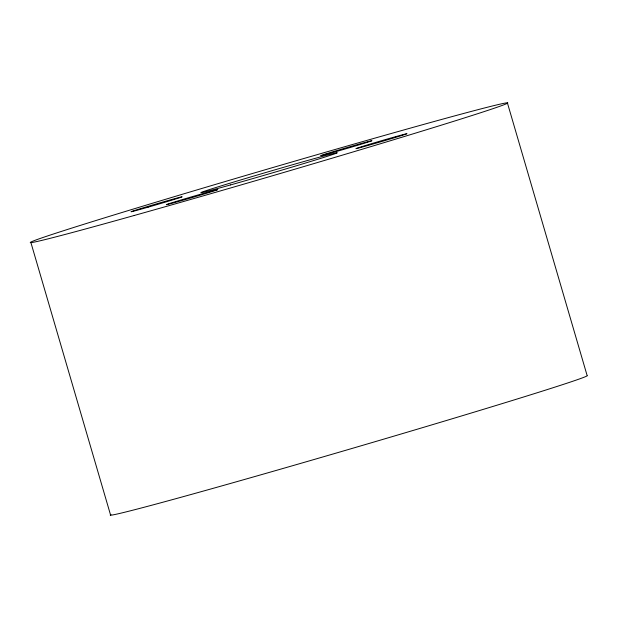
<?xml version="1.0" encoding="UTF-8"?>
<svg xmlns="http://www.w3.org/2000/svg" width="618" height="618" viewBox="0 0 618 618"><rect width="100%" height="100%" fill="white"/><g stroke="black" fill="none" stroke-linecap="round" stroke-linejoin="round"><path stroke-width="0.93" d="M507.378 102.82L587.1 375.45A248.567 3.901 -16.3 0 1 346.003 450.213A248.567 3.901 -16.3 0 1 110.993 514.539M30.9 242.55L110.622 515.18M325.153 154.145L322.132 155.133A26.636 0.417 -16.3 0 0 331.781 152.816A26.636 0.417 -16.3 0 0 362.859 143.7L367.316 142.318A26.636 0.417 -16.3 0 0 360.688 143.646A26.636 0.417 -16.3 0 0 325.153 154.145M216.153 190.244L213.125 191.225A26.636 0.417 -16.3 0 1 177.59 201.731A26.636 0.417 -16.3 0 1 170.962 203.059L175.419 201.669A26.636 0.417 -16.3 0 1 206.497 192.553A26.636 0.417 -16.3 0 1 216.153 190.244M396.038 136.547L390.082 138.231A26.636 0.417 -16.3 0 0 360.495 147.045A26.636 0.417 -16.3 0 0 362.156 147.092L367.123 145.717A26.636 0.417 -16.3 0 0 402.658 135.211A26.636 0.417 -16.3 0 0 396.038 136.547M148.196 207.138L142.248 208.83A26.636 0.417 -16.3 0 1 135.62 210.159A26.636 0.417 -16.3 0 1 171.155 199.66L176.122 198.285A26.636 0.417 -16.3 0 1 177.783 198.324A26.636 0.417 -16.3 0 1 148.196 207.138M134.222 215.481A248.567 3.901 -16.3 0 0 507.007 103.461A248.567 3.901 -16.3 0 0 166.188 199.112A248.567 3.901 -16.3 0 0 134.222 215.481M230.591 184.913A71.016 1.112 -16.3 0 0 337.104 152.909A71.016 1.112 -16.3 0 0 239.722 180.24A71.016 1.112 -16.3 0 0 230.591 184.913"/></g></svg>
